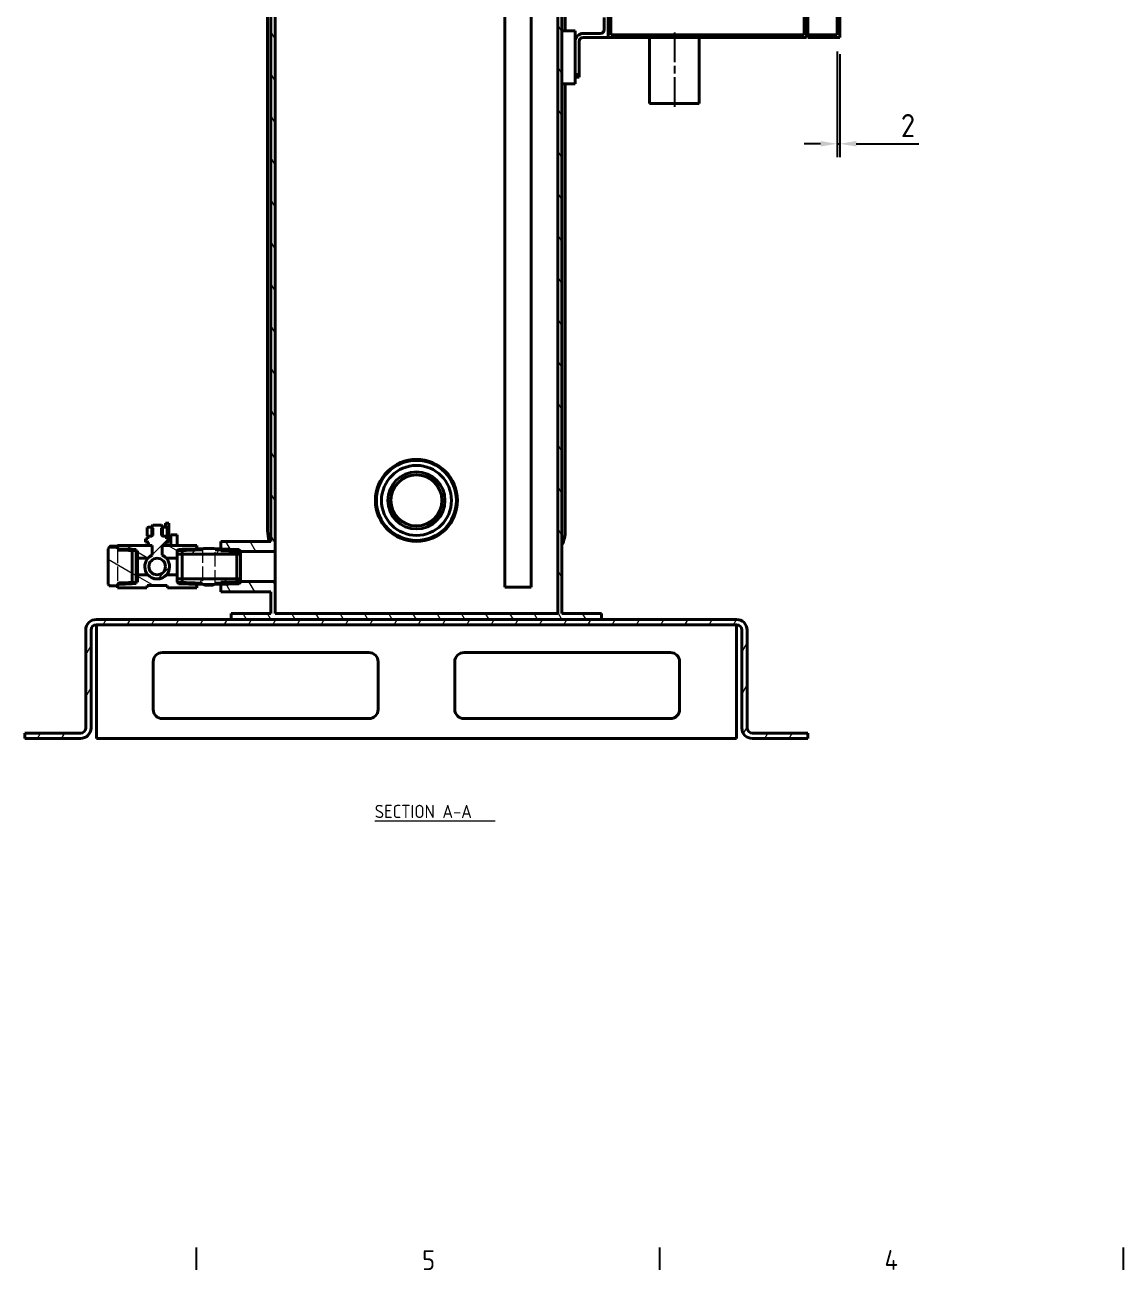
# Model space of a CAD drawing. Header units: millimetres. Extents: x 0 to 4205, y 0 to 2970.
# Drawn here: x 2324 to 3154, y 83 to 1024 of the extents above; entities that cross this region are included whole.
import ezdxf

# ---------------------------------------------------------------- set-up
doc = ezdxf.new("R2010")
doc.units = ezdxf.units.MM
doc.header["$LTSCALE"] = 5
doc.linetypes.add('CHAIN', pattern=[0.3543, 0.2362, -0.0295, 0.0591, -0.0295])
doc.linetypes.add('DASHED', pattern=[0.2067, 0.1654, -0.0413])
doc.layers.get('0').update_dxf_attribs({"color": 3, "lineweight": 25})
for name, color, linetype, lineweight in [('가려진 것(ISO)', 2, 'DASHED', 18), ('가시적인 것(ISO)', 3, 'Continuous', 40), ('가시적인 좁은 것(ISO)', 3, 'Continuous', 35), ('경계(ISO)', 7, 'Continuous', 25), ('기호(ISO)', 5, 'Continuous', 25), ('중심선(ISO)', 1, 'Continuous', 25), ('치수(ISO)', 2, 'Continuous', 25), ('해치(ISO)', 7, 'Continuous', 18)]:
    doc.layers.add(name, color=color, linetype=linetype, lineweight=lineweight)
doc.styles.add('문자 텍스트_PSTEK_POSCO', font='isocp.shx')
doc.styles.add('치수 텍스트_PSTEK_POSCO', font='isocp.shx')
doc.styles.add('텍스트 스타일512', font='isocp.shx')
doc.dimstyles.new('치수_PSTEK_POSCO', dxfattribs={"dimscale": 5, "dimtxt": 3.5, "dimasz": 2.5, "dimexe": 2, "dimexo": 2.5, "dimgap": 1, "dimtad": 1, "dimrnd": 1e-08, "dimdsep": 46, "dimtxsty": '치수 텍스트_PSTEK_POSCO', "dimcen": 0.09, "dimdle": 10, "dimclrd": 7, "dimclre": 7, "dimclrt": 2, "dimadec": 1, "dimazin": 2, "dimtfac": 1, "dimtmove": 0, "dimatfit": 3, "dimfxl": 0, "dimtolj": 1, "dimlwd": -1, "dimlwe": -1, "dimarcsym": 0})
pattern_1 = [(45, (0, 0), (-11.22532, 11.22532), [])]
pattern_2 = [(60, (0, 0), (-13.74815, 7.937505), [])]
pattern_3 = [(150.00025, (0, 0), (-7.93744, -13.74819), [])]

# ---------------------------------------------------------------- blocks, each defined once
blk = doc.blocks.new('경계 Default Border')
at = {"layer": '경계(ISO)'}
for p, q in [((490.58, 20), (490.58, 16.6)), ((560.67, 20), (560.67, 16.6)), ((630.75, 20), (630.75, 16.6))]:
    blk.add_line(p, q, dxfattribs=at)
at = {"layer": '경계(ISO)', "color": 2, "char_height": 3, "attachment_point": 7, "style": '문자 텍스트_PSTEK_POSCO'}
for s, insert in [('5', (524.77, 16.57)), ('4', (594.68, 16.6))]:
    blk.add_mtext(s, dxfattribs=dict(at, insert=insert))
blk = doc.blocks.new('*D47')
at = {"layer": 'Defpoints', "color": 0}
for p in [(2937.52, 1016.76), (2939.52, 1014.76), (2939.52, 934.38)]:
    blk.add_point(p, dxfattribs=at)
at = {"layer": '치수(ISO)', "color": 7}
for p, q in [((2937.52, 1004.26), (2937.52, 924.38)), ((2939.52, 1002.26), (2939.52, 924.38)), ((2925.02, 934.38), (2912.52, 934.38)), ((2937.52, 934.38), (2939.52, 934.38)), ((2952.02, 934.38), (2999.24, 934.38))]:
    blk.add_line(p, q, dxfattribs=at)
for points in [[(2925.02, 936.47), (2925.02, 932.3), (2937.52, 934.38)], [(2952.02, 936.47), (2952.02, 932.3), (2939.52, 934.38)]]:
    blk.add_solid(points, dxfattribs=at)
at = {"layer": '치수(ISO)', "color": 2, "insert": (2985.75, 948.14), "char_height": 17.5, "attachment_point": 4, "style": '치수 텍스트_PSTEK_POSCO'}
blk.add_mtext('\\A1;2', dxfattribs=at)

msp = doc.modelspace()

# ---------------------------------------------------------------- hatches: boundary and pattern name
at = {"layer": '해치(ISO)'}
h = msp.add_hatch(dxfattribs=at)
h.set_pattern_fill('ANSI31', color=256, scale=127, angle=75.000175, style=0)
h.set_pattern_definition([(120.0002, (0, 0), (-13.74813, -7.93754), [])])
h.paths.add_polyline_path([(2509.516, 633.762), (2471.516, 633.762), (2471.516, 628.164), (2471.516, 628.047), (2471.516, 627.001), (2471.516, 626.595), (2483.756, 626.213), (2483.756, 626.078), (2486.516, 626.078), (2512.716, 626.078), (2512.716, 1434.762), (2511.516, 1434.762), (2499.016, 1434.762), (2499.016, 1428.762), (2509.516, 1428.762)])
h.paths.add_polyline_path([(2751.016, 1422.262), (2751.016, 1428.762), (2759.516, 1428.762), (2759.516, 1434.762), (2749.016, 1434.762), (2749.016, 1428.762), (2747.839, 1428.762), (2747.839, 1422.262)])
h.paths.add_polyline_path([(2509.516, 579.262), (2479.516, 579.262), (2479.516, 574.762), (2759.516, 574.762), (2759.516, 579.262), (2729.516, 579.262), (2729.516, 1428.762), (2738.016, 1428.762), (2738.016, 1422.262), (2741.192, 1422.262), (2741.192, 1428.762), (2740.016, 1428.762), (2740.016, 1434.762), (2727.516, 1434.762), (2726.316, 1434.762), (2726.316, 579.262), (2512.716, 579.262), (2512.716, 603.447), (2486.516, 603.447), (2483.756, 603.447), (2483.756, 603.312), (2471.516, 602.929), (2471.516, 602.523), (2471.516, 601.477), (2471.516, 601.36), (2471.516, 595.762), (2509.516, 595.762)])
h.paths.add_polyline_path([(2479.516, 1434.762), (2479.516, 1428.762), (2490.016, 1428.762), (2490.016, 1434.762)])
h = msp.add_hatch(dxfattribs=at)
h.set_pattern_fill('ANSI31', color=256, scale=127, style=0)
h.set_pattern_definition(pattern_1)
h.paths.add_polyline_path([(2834.516, 1434.762), (2832.016, 1434.762), (2828.766, 1434.762), (2828.766, 1433.762), (2827.974, 1433.762), (2827.974, 1428.762), (2831.016, 1428.762), (2831.016, 1432.762), (2832.516, 1432.762), (2832.516, 1397.762), (2912.516, 1397.762), (2912.516, 1372.762), (2930.516, 1372.762), (2930.516, 1384.762), (2928.516, 1384.762), (2928.516, 1374.762), (2914.516, 1374.762), (2914.516, 1399.762), (2834.516, 1399.762)])
h.paths.add_polyline_path([(2770.266, 1434.762), (2767.016, 1434.762), (2764.516, 1434.762), (2764.516, 1014.762), (2914.516, 1014.762), (2914.516, 1039.762), (2928.516, 1039.762), (2928.516, 1029.762), (2930.516, 1029.762), (2930.516, 1041.762), (2912.516, 1041.762), (2912.516, 1016.762), (2766.516, 1016.762), (2766.516, 1044.762), (2776.516, 1044.762), (2776.516, 1348.141), (2774.516, 1348.141), (2774.516, 1047.062), (2766.516, 1047.062), (2766.516, 1367.462), (2774.516, 1367.462), (2774.516, 1351.383), (2776.516, 1351.383), (2776.516, 1369.762), (2766.516, 1369.762), (2766.516, 1432.762), (2768.016, 1432.762), (2768.016, 1428.762), (2771.057, 1428.762), (2771.057, 1433.762), (2770.266, 1433.762)])
h.paths.add_polyline_path([(2779.516, 1434.762), (2776.766, 1434.762), (2776.766, 1433.762), (2775.974, 1433.762), (2775.974, 1428.762), (2779.016, 1428.762), (2779.016, 1432.762), (2779.516, 1432.762)])
h.paths.add_polyline_path([(2822.266, 1434.762), (2819.516, 1434.762), (2819.516, 1432.762), (2820.016, 1432.762), (2820.016, 1428.762), (2823.057, 1428.762), (2823.057, 1433.762), (2822.266, 1433.762)])
h.paths.add_polyline_path([(2923.516, 1014.762), (2923.516, 1016.762), (2915.516, 1016.762), (2915.516, 1014.762)])
h.paths.add_polyline_path([(2959.516, 1186.762), (2939.516, 1186.762), (2939.516, 1197.262), (2937.516, 1197.262), (2937.516, 1187.262), (2937.516, 1016.762), (2931.516, 1016.762), (2931.516, 1014.762), (2939.516, 1014.762), (2939.516, 1027.762), (2939.516, 1147.762), (2939.516, 1184.762), (2957.516, 1184.762), (2957.516, 1174.762), (2959.516, 1174.762)])
h.paths.add_polyline_path([(2915.516, 1397.762), (2937.516, 1397.762), (2937.516, 1337.262), (2937.516, 1327.262), (2939.516, 1327.262), (2939.516, 1337.762), (2959.516, 1337.762), (2959.516, 1349.762), (2957.516, 1349.762), (2957.516, 1339.762), (2939.516, 1339.762), (2939.516, 1399.762), (2915.516, 1399.762)])
h.paths.add_polyline_path([(2940.516, 1157.262), (2968.516, 1157.262), (2968.516, 1213.262), (2966.516, 1213.262), (2966.516, 1212.762), (2966.516, 1199.262), (2966.516, 1159.262), (2940.516, 1159.262)])
h.paths.add_polyline_path([(2968.516, 1367.262), (2940.516, 1367.262), (2940.516, 1365.262), (2966.516, 1365.262), (2966.516, 1325.262), (2966.516, 1311.762), (2966.516, 1311.262), (2968.516, 1311.262)])
h = msp.add_hatch(dxfattribs=at)
h.set_pattern_fill('ANSI31', color=256, scale=127, style=0)
h.set_pattern_definition(pattern_1)
edge = h.paths.add_edge_path()
edge.add_ellipse((2423.516, 614.762), major_axis=(-3.75, 8.592), ratio=1, start_angle=0, end_angle=24.611507)
edge.add_ellipse((2423.516, 614.762), major_axis=(-6.988, 6.25), ratio=1, start_angle=0, end_angle=83.62063)
edge.add_ellipse((2423.516, 614.762), major_axis=(-6.988, -6.25), ratio=1, start_angle=0, end_angle=96.37937)
edge.add_ellipse((2423.516, 614.762), major_axis=(6.988, -6.25), ratio=1, start_angle=0, end_angle=83.62063)
edge.add_ellipse((2423.516, 614.762), major_axis=(6.988, 6.25), ratio=1, start_angle=0, end_angle=24.611507)
edge.add_line((2427.266, 623.354), (2427.266, 630.762))
edge.add_line((2427.266, 630.762), (2429.916, 630.762))
edge.add_line((2429.916, 630.762), (2430.016, 630.862))
edge.add_line((2430.016, 630.862), (2430.016, 631.862))
edge.add_line((2430.016, 631.862), (2429.916, 631.962))
edge.add_line((2429.916, 631.962), (2430.016, 632.062))
edge.add_line((2430.016, 632.062), (2430.016, 633.062))
edge.add_line((2430.016, 633.062), (2429.916, 633.162))
edge.add_line((2429.916, 633.162), (2432.316, 633.162))
edge.add_line((2432.316, 633.162), (2432.316, 635.662))
edge.add_line((2432.316, 635.662), (2430.516, 635.662))
edge.add_line((2430.516, 635.662), (2430.516, 637.662))
edge.add_line((2430.516, 637.662), (2430.016, 637.662))
edge.add_line((2430.016, 637.662), (2427.516, 637.662))
edge.add_line((2427.516, 637.662), (2427.516, 644.462))
edge.add_line((2427.516, 644.462), (2427.516, 645.295))
edge.add_line((2427.516, 645.295), (2426.749, 646.062))
edge.add_line((2426.749, 646.062), (2420.283, 646.062))
edge.add_line((2420.283, 646.062), (2419.516, 645.295))
edge.add_line((2419.516, 645.295), (2419.516, 644.462))
edge.add_line((2419.516, 644.462), (2419.516, 637.662))
edge.add_line((2419.516, 637.662), (2417.016, 637.662))
edge.add_line((2417.016, 637.662), (2416.516, 637.662))
edge.add_line((2416.516, 637.662), (2416.516, 635.662))
edge.add_line((2416.516, 635.662), (2414.716, 635.662))
edge.add_line((2414.716, 635.662), (2414.716, 633.162))
edge.add_line((2414.716, 633.162), (2417.116, 633.162))
edge.add_line((2417.116, 633.162), (2417.016, 633.062))
edge.add_line((2417.016, 633.062), (2417.016, 632.062))
edge.add_line((2417.016, 632.062), (2417.116, 631.962))
edge.add_line((2417.116, 631.962), (2417.016, 631.862))
edge.add_line((2417.016, 631.862), (2417.016, 630.862))
edge.add_line((2417.016, 630.862), (2417.116, 630.762))
edge.add_line((2417.116, 630.762), (2419.766, 630.762))
edge.add_line((2419.766, 630.762), (2419.766, 623.354))
edge = h.paths.add_edge_path(flags=0)
edge.add_ellipse((2423.516, 614.762), major_axis=(-6.25, 0), ratio=1, start_angle=0, end_angle=360)
h = msp.add_hatch(dxfattribs=at)
h.set_pattern_fill('ANSI31', color=256, scale=127, angle=90.00021, style=0)
h.set_pattern_definition([(135.0002, (0, 0), (-11.22528, -11.22536), [])])
h.paths.add_polyline_path([(2420.192, 643.786), (2419.516, 644.462), (2417.016, 644.462), (2416.01, 644.193), (2416.01, 637.932), (2417.016, 637.662), (2419.516, 637.662), (2420.192, 638.339)])
h.paths.add_polyline_path([(2427.516, 644.462), (2426.839, 643.786), (2426.839, 638.339), (2427.516, 637.662), (2430.016, 637.662), (2431.021, 637.932), (2431.021, 644.193), (2430.016, 644.462)])
h = msp.add_hatch(dxfattribs=at)
h.set_pattern_fill('ANSI31', color=256, scale=127, angle=105.000246, style=0)
h.set_pattern_definition(pattern_3)
edge = h.paths.add_edge_path()
edge.add_line((2452.316, 627.08), (2453.397, 628.16))
edge.add_line((2453.397, 628.16), (2453.516, 628.279))
edge.add_line((2453.516, 628.279), (2453.516, 630.762))
edge.add_line((2453.516, 630.762), (2429.916, 630.762))
edge.add_line((2429.916, 630.762), (2427.266, 630.762))
edge.add_line((2427.266, 630.762), (2427.266, 623.354))
edge.add_ellipse((2423.516, 614.762), major_axis=(3.75, 8.592), ratio=1, start_angle=335.388493, end_angle=360, ccw=False)
edge.add_line((2430.503, 621.012), (2438.516, 621.012))
edge.add_line((2438.516, 621.012), (2438.516, 624.016))
edge.add_line((2438.516, 624.016), (2438.516, 626.533))
edge.add_line((2438.516, 626.533), (2438.516, 626.533))
edge.add_line((2438.516, 626.533), (2438.516, 626.649))
edge.add_line((2438.516, 626.649), (2438.632, 626.652))
edge.add_line((2438.632, 626.652), (2442.316, 626.768))
edge.add_line((2442.316, 626.768), (2447.711, 626.936))
edge.add_line((2447.711, 626.936), (2447.721, 626.936))
edge.add_line((2447.721, 626.936), (2452.316, 627.08))
edge = h.paths.add_edge_path()
edge.add_line((2414.016, 630.762), (2408.516, 630.762))
edge.add_line((2408.516, 630.762), (2393.516, 630.762))
edge.add_line((2393.516, 630.762), (2393.516, 629.316))
edge.add_line((2393.516, 629.316), (2393.516, 628.279))
edge.add_line((2393.516, 628.279), (2393.677, 628.118))
edge.add_line((2393.677, 628.118), (2394.715, 627.08))
edge.add_line((2394.715, 627.08), (2404.715, 626.768))
edge.add_line((2404.715, 626.768), (2407.516, 626.68))
edge.add_line((2407.516, 626.68), (2408.516, 626.649))
edge.add_line((2408.516, 626.649), (2408.516, 621.012))
edge.add_line((2408.516, 621.012), (2416.528, 621.012))
edge.add_ellipse((2423.516, 614.762), major_axis=(-6.988, 6.25), ratio=1, start_angle=335.388493, end_angle=360, ccw=False)
edge.add_line((2419.766, 623.354), (2419.766, 630.762))
edge.add_line((2419.766, 630.762), (2417.116, 630.762))
edge.add_line((2417.116, 630.762), (2414.016, 630.762))
edge = h.paths.add_edge_path()
edge.add_line((2438.516, 598.762), (2453.516, 598.762))
edge.add_line((2453.516, 598.762), (2453.516, 601.245))
edge.add_line((2453.516, 601.245), (2453.397, 601.364))
edge.add_line((2453.397, 601.364), (2452.316, 602.444))
edge.add_line((2452.316, 602.444), (2447.721, 602.588))
edge.add_line((2447.721, 602.588), (2447.711, 602.588))
edge.add_line((2447.711, 602.588), (2442.316, 602.757))
edge.add_line((2442.316, 602.757), (2438.632, 602.872))
edge.add_line((2438.632, 602.872), (2438.516, 602.875))
edge.add_line((2438.516, 602.875), (2438.516, 602.991))
edge.add_line((2438.516, 602.991), (2438.516, 602.992))
edge.add_line((2438.516, 602.992), (2438.516, 605.508))
edge.add_line((2438.516, 605.508), (2438.516, 608.512))
edge.add_line((2438.516, 608.512), (2430.503, 608.512))
edge.add_ellipse((2423.516, 614.762), major_axis=(6.988, -6.25), ratio=1, start_angle=263.62063, end_angle=360, ccw=False)
edge.add_line((2416.528, 608.512), (2408.516, 608.512))
edge.add_line((2408.516, 608.512), (2408.516, 602.875))
edge.add_line((2408.516, 602.875), (2407.516, 602.844))
edge.add_line((2407.516, 602.844), (2404.715, 602.757))
edge.add_line((2404.715, 602.757), (2394.715, 602.444))
edge.add_line((2394.715, 602.444), (2393.677, 601.406))
edge.add_line((2393.677, 601.406), (2393.516, 601.245))
edge.add_line((2393.516, 601.245), (2393.516, 600.208))
edge.add_line((2393.516, 600.208), (2393.516, 598.762))
edge.add_line((2393.516, 598.762), (2408.516, 598.762))
edge.add_line((2408.516, 598.762), (2415.587, 598.762))
edge.add_line((2415.587, 598.762), (2416.016, 600.362))
edge.add_line((2416.016, 600.362), (2431.016, 600.362))
edge.add_line((2431.016, 600.362), (2431.444, 598.762))
edge.add_line((2431.444, 598.762), (2438.516, 598.762))
h = msp.add_hatch(dxfattribs=at)
h.set_pattern_fill('ANSI31', color=256, scale=127, angle=105.000246, style=0)
h.set_pattern_definition(pattern_3)
h.paths.add_polyline_path([(2407.516, 627.686), (2404.715, 627.773), (2393.677, 628.118), (2393.516, 628.123), (2393.516, 628.279), (2393.516, 629.316), (2387.124, 629.316), (2386.516, 628.262), (2386.516, 601.262), (2387.124, 600.208), (2393.516, 600.208), (2393.516, 601.245), (2393.516, 601.401), (2393.677, 601.406), (2404.715, 601.751), (2407.516, 601.838), (2407.516, 602.844), (2407.516, 626.68)])
h = msp.add_hatch(dxfattribs=at)
h.set_pattern_fill('ANSI31', color=256, scale=127, angle=14.999978, style=0)
h.set_pattern_definition(pattern_2)
h.paths.add_polyline_path([(2485.354, 627.731), (2477.321, 627.982), (2477.321, 627.866), (2477.321, 626.821), (2477.311, 626.821), (2477.311, 627.866), (2477.311, 627.983), (2471.516, 628.164), (2466.516, 628.32), (2465.516, 628.32), (2465.516, 628.298), (2459.516, 628.298), (2459.516, 628.32), (2458.516, 628.32), (2453.397, 628.16), (2447.721, 627.983), (2447.721, 626.936), (2447.721, 626.821), (2447.711, 626.821), (2447.711, 626.936), (2447.711, 627.982), (2442.316, 627.814), (2439.678, 627.731), (2438.632, 626.652), (2438.516, 626.533), (2438.516, 626.533), (2438.516, 624.016), (2486.516, 624.016), (2486.516, 626.078), (2486.516, 626.533)])
h.paths.add_polyline_path([(2477.321, 601.542), (2485.354, 601.793), (2486.516, 602.991), (2486.516, 603.447), (2486.516, 605.508), (2438.516, 605.508), (2438.516, 602.992), (2438.516, 602.991), (2438.632, 602.872), (2439.678, 601.793), (2442.316, 601.71), (2447.711, 601.542), (2447.711, 602.588), (2447.711, 602.704), (2447.721, 602.704), (2447.721, 602.588), (2447.721, 601.541), (2453.397, 601.364), (2458.516, 601.204), (2459.516, 601.204), (2459.516, 601.226), (2465.516, 601.226), (2465.516, 601.204), (2466.516, 601.204), (2471.516, 601.36), (2477.311, 601.541), (2477.311, 601.658), (2477.311, 602.704), (2477.321, 602.704), (2477.321, 601.658)])
h = msp.add_hatch(dxfattribs=at)
h.set_pattern_fill('ANSI31', color=256, scale=127, angle=14.999978, style=0)
h.set_pattern_definition(pattern_2)
edge = h.paths.add_edge_path()
edge.add_ellipse((2873.516, 492.762), major_axis=(-8, 0), ratio=1, start_angle=0, end_angle=90)
edge.add_line((2873.516, 484.762), (2915.516, 484.762))
edge.add_line((2915.516, 484.762), (2915.516, 488.762))
edge.add_line((2915.516, 488.762), (2873.516, 488.762))
edge.add_ellipse((2873.516, 492.762), major_axis=(0, -4), ratio=1, start_angle=270, end_angle=360, ccw=False)
edge.add_line((2869.516, 492.762), (2869.516, 566.762))
edge.add_ellipse((2861.516, 566.762), major_axis=(8, 0), ratio=1, start_angle=0, end_angle=90)
edge.add_line((2861.516, 574.762), (2759.516, 574.762))
edge.add_line((2759.516, 574.762), (2479.516, 574.762))
edge.add_line((2479.516, 574.762), (2377.516, 574.762))
edge.add_ellipse((2377.516, 566.762), major_axis=(0, 8), ratio=1, start_angle=0, end_angle=90)
edge.add_line((2369.516, 566.762), (2369.516, 492.762))
edge.add_ellipse((2365.516, 492.762), major_axis=(4, 0), ratio=1, start_angle=270, end_angle=360, ccw=False)
edge.add_line((2365.516, 488.762), (2323.516, 488.762))
edge.add_line((2323.516, 488.762), (2323.516, 484.762))
edge.add_line((2323.516, 484.762), (2365.516, 484.762))
edge.add_ellipse((2365.516, 492.762), major_axis=(0, -8), ratio=1, start_angle=0, end_angle=90)
edge.add_line((2373.516, 492.762), (2373.516, 566.762))
edge.add_ellipse((2377.516, 566.762), major_axis=(-4, 0), ratio=1, start_angle=270, end_angle=360, ccw=False)
edge.add_line((2377.516, 570.762), (2861.516, 570.762))
edge.add_ellipse((2861.516, 566.762), major_axis=(0, 4), ratio=1, start_angle=270, end_angle=360, ccw=False)
edge.add_line((2865.516, 566.762), (2865.516, 492.762))

# ---------------------------------------------------------------- linework, layer by layer
at = {"layer": '가려진 것(ISO)', "ltscale": 12.927903}
msp.add_line((2393.516, 628.123), (2393.516, 601.401), dxfattribs=at)
at = {"layer": '가려진 것(ISO)', "ltscale": 13.094491}
for p, q in [((2457.721, 628.295), (2457.721, 601.229)), ((2467.311, 601.229), (2467.311, 628.295))]:
    msp.add_line(p, q, dxfattribs=at)
at = {"layer": '가시적인 것(ISO)'}
for p, q in [((2512.716, 626.078), (2512.716, 1434.762)), ((2726.316, 1434.762), (2726.316, 579.262)), ((2764.516, 1434.762), (2764.516, 1014.762)), ((2509.516, 1428.762), (2509.516, 633.762)), ((2729.516, 579.262), (2729.516, 1428.762)), ((2732.016, 1019.762), (2732.016, 1287.728)), ((2507.016, 1261.262), (2507.016, 641.796)), ((2937.516, 1197.262), (2937.516, 1016.762)), ((2939.516, 1014.762), (2939.516, 1184.762)), ((2686.316, 599.262), (2686.316, 1099.262)), ((2706.316, 599.262), (2706.316, 1099.262)), ((2766.516, 1016.762), (2766.516, 1044.762)), ((2912.516, 1041.762), (2912.516, 1016.762)), ((2914.516, 1014.762), (2914.516, 1039.762)), ((2915.516, 1016.762), (2915.516, 1039.762)), ((2761.516, 1020.762), (2761.516, 1029.762)), ((2729.516, 1019.762), (2739.516, 1019.762)), ((2739.516, 1011.762), (2739.516, 1019.762)), ((2758.516, 1017.762), (2745.516, 1017.762)), ((2912.516, 1016.762), (2766.516, 1016.762)), ((2923.516, 1016.762), (2915.516, 1016.762)), ((2915.516, 1016.762), (2915.516, 1014.762)), ((2923.516, 1014.762), (2923.516, 1016.762)), ((2923.516, 1016.762), (2931.516, 1016.762)), ((2937.516, 1016.762), (2931.516, 1016.762)), ((2931.516, 1016.762), (2931.516, 1014.762)), ((2739.516, 986.762), (2739.516, 1011.762)), ((2742.516, 1011.762), (2742.516, 986.762)), ((2764.516, 1014.762), (2745.516, 1014.762)), ((2764.516, 1014.762), (2914.516, 1014.762)), ((2795.766, 1014.762), (2795.766, 964.762)), ((2833.266, 1014.762), (2833.266, 964.762)), ((2915.516, 1014.762), (2923.516, 1014.762)), ((2931.516, 1014.762), (2923.516, 1014.762)), ((2931.516, 1014.762), (2939.516, 1014.762)), ((2729.516, 979.762), (2739.516, 979.762)), ((2732.016, 641.796), (2732.016, 979.762)), ((2742.516, 986.762), (2739.516, 986.762)), ((2739.516, 986.762), (2739.516, 984.762)), ((2739.516, 984.762), (2742.516, 984.762)), ((2739.516, 979.762), (2739.516, 984.762)), ((2742.516, 984.762), (2742.516, 986.762)), ((2795.766, 964.762), (2833.266, 964.762)), ((2417.016, 644.462), (2416.01, 644.193)), ((2416.01, 644.193), (2416.01, 637.932)), ((2419.516, 644.462), (2417.016, 644.462)), ((2420.283, 646.062), (2419.516, 645.295)), ((2419.516, 645.295), (2419.516, 637.662)), ((2420.192, 643.786), (2419.516, 644.462)), ((2420.192, 638.339), (2420.192, 643.786)), ((2426.749, 646.062), (2420.283, 646.062)), ((2427.516, 645.295), (2426.749, 646.062)), ((2427.516, 644.462), (2426.839, 643.786)), ((2426.839, 643.786), (2426.839, 638.339)), ((2427.516, 637.662), (2427.516, 645.295)), ((2430.016, 644.462), (2427.516, 644.462)), ((2432.316, 647.662), (2429.816, 647.662)), ((2429.816, 644.662), (2429.816, 647.662)), ((2429.816, 644.462), (2429.816, 644.662)), ((2431.021, 644.193), (2430.016, 644.462)), ((2431.021, 644.193), (2431.021, 637.932)), ((2432.316, 647.662), (2432.316, 644.662)), ((2432.316, 635.662), (2432.316, 644.662)), ((2408.516, 630.762), (2393.516, 630.762)), ((2393.516, 630.762), (2393.516, 628.279)), ((2414.016, 630.762), (2408.516, 630.762)), ((2419.766, 630.762), (2414.016, 630.762)), ((2416.516, 635.662), (2414.716, 635.662)), ((2414.716, 635.662), (2414.716, 633.162)), ((2414.716, 633.162), (2417.116, 633.162)), ((2416.01, 637.932), (2417.016, 637.662)), ((2419.516, 637.662), (2416.516, 637.662)), ((2416.516, 637.662), (2416.516, 635.662)), ((2417.016, 637.662), (2419.516, 637.662)), ((2417.116, 633.162), (2417.016, 633.062)), ((2417.016, 633.062), (2417.016, 632.062)), ((2417.016, 632.062), (2417.116, 631.962)), ((2417.116, 631.962), (2417.016, 631.862)), ((2417.016, 631.862), (2417.016, 630.862)), ((2417.016, 630.862), (2417.116, 630.762)), ((2417.116, 630.762), (2419.766, 630.762)), ((2419.516, 637.662), (2420.192, 638.339)), ((2419.766, 623.354), (2419.766, 630.762)), ((2419.766, 630.762), (2419.766, 623.354)), ((2426.839, 638.339), (2427.516, 637.662)), ((2453.516, 630.762), (2427.266, 630.762)), ((2427.266, 630.762), (2427.266, 623.354)), ((2427.266, 623.354), (2427.266, 630.762)), ((2427.266, 630.762), (2429.916, 630.762)), ((2430.516, 637.662), (2427.516, 637.662)), ((2427.516, 637.662), (2430.016, 637.662)), ((2430.016, 633.062), (2429.916, 633.162)), ((2429.916, 633.162), (2432.316, 633.162)), ((2429.916, 631.962), (2430.016, 632.062)), ((2430.016, 631.862), (2429.916, 631.962)), ((2429.916, 630.762), (2430.016, 630.862)), ((2430.016, 637.662), (2431.021, 637.932)), ((2430.016, 632.062), (2430.016, 633.062)), ((2430.016, 630.862), (2430.016, 631.862)), ((2430.516, 635.662), (2430.516, 637.662)), ((2432.316, 635.662), (2430.516, 635.662)), ((2432.316, 633.162), (2432.316, 635.662)), ((2438.516, 638.762), (2433.716, 638.762)), ((2433.716, 630.762), (2433.716, 638.762)), ((2438.516, 630.762), (2438.516, 638.762)), ((2453.516, 628.279), (2453.516, 630.762)), ((2509.516, 633.762), (2471.516, 633.762)), ((2471.516, 633.762), (2471.516, 626.595)), ((2387.124, 629.316), (2386.516, 628.262)), ((2386.516, 628.262), (2386.516, 601.262)), ((2393.516, 629.316), (2387.124, 629.316)), ((2393.516, 630.196), (2387.722, 630.196)), ((2393.516, 628.123), (2393.516, 629.316)), ((2393.516, 628.279), (2394.715, 627.08)), ((2407.516, 627.686), (2393.516, 628.123)), ((2394.715, 627.08), (2408.516, 626.649)), ((2404.715, 627.93), (2404.715, 601.594)), ((2407.516, 601.838), (2407.516, 627.686)), ((2408.516, 626.649), (2408.516, 621.012)), ((2439.678, 627.731), (2438.516, 626.533)), ((2438.516, 626.649), (2452.316, 627.08)), ((2438.516, 621.012), (2438.516, 626.649)), ((2438.516, 626.533), (2438.516, 624.016)), ((2438.516, 624.016), (2486.516, 624.016)), ((2447.711, 627.982), (2439.678, 627.731)), ((2442.316, 601.594), (2442.316, 627.93)), ((2447.711, 626.821), (2447.711, 627.982)), ((2447.721, 626.821), (2447.711, 626.821)), ((2458.516, 628.32), (2447.721, 627.983)), ((2447.721, 627.983), (2447.721, 626.821)), ((2452.316, 627.08), (2453.516, 628.279)), ((2453.516, 628.279), (2453.516, 628.164)), ((2459.516, 628.32), (2458.516, 628.32)), ((2459.516, 628.298), (2459.516, 628.32)), ((2465.516, 628.298), (2459.516, 628.298)), ((2466.516, 628.32), (2465.516, 628.32)), ((2465.516, 628.32), (2465.516, 628.298)), ((2477.311, 627.983), (2466.516, 628.32)), ((2471.516, 626.595), (2483.756, 626.213)), ((2477.311, 626.821), (2477.311, 627.983)), ((2477.321, 626.821), (2477.311, 626.821)), ((2485.354, 627.731), (2477.321, 627.982)), ((2477.321, 627.982), (2477.321, 626.821)), ((2483.756, 627.665), (2483.756, 601.859)), ((2483.756, 626.213), (2483.756, 626.078)), ((2483.756, 626.078), (2512.716, 626.078)), ((2486.516, 626.533), (2485.354, 627.731)), ((2486.516, 624.016), (2486.516, 626.533)), ((2486.516, 624.016), (2486.516, 605.508)), ((2512.716, 626.078), (2512.716, 603.447)), ((2408.516, 621.012), (2416.528, 621.012)), ((2408.516, 608.512), (2408.516, 621.012)), ((2430.503, 621.012), (2438.516, 621.012)), ((2438.516, 621.012), (2438.516, 608.512)), ((2408.516, 602.875), (2394.715, 602.444)), ((2416.528, 608.512), (2408.516, 608.512)), ((2408.516, 608.512), (2408.516, 602.875)), ((2438.516, 608.512), (2430.503, 608.512)), ((2438.516, 602.875), (2438.516, 608.512)), ((2486.516, 605.508), (2438.516, 605.508)), ((2438.516, 605.508), (2438.516, 602.991)), ((2438.516, 602.991), (2439.678, 601.793)), ((2452.316, 602.444), (2438.516, 602.875)), ((2447.711, 601.542), (2447.711, 602.704)), ((2447.711, 602.704), (2447.721, 602.704)), ((2447.721, 602.704), (2447.721, 601.541)), ((2483.756, 603.312), (2471.516, 602.929)), ((2471.516, 602.929), (2471.516, 595.762)), ((2477.311, 601.541), (2477.311, 602.704)), ((2477.311, 602.704), (2477.321, 602.704)), ((2477.321, 602.704), (2477.321, 601.542)), ((2512.716, 603.447), (2483.756, 603.447)), ((2483.756, 603.447), (2483.756, 603.312)), ((2485.354, 601.793), (2486.516, 602.991)), ((2486.516, 602.991), (2486.516, 605.508)), ((2512.716, 579.262), (2512.716, 603.447)), ((2386.516, 601.262), (2387.124, 600.208)), ((2387.124, 600.208), (2393.516, 600.208)), ((2394.715, 602.444), (2393.516, 601.245)), ((2393.516, 601.401), (2407.516, 601.838)), ((2393.516, 600.208), (2393.516, 601.401)), ((2393.516, 601.245), (2393.516, 598.762)), ((2393.516, 598.762), (2408.516, 598.762)), ((2408.516, 598.762), (2415.587, 598.762)), ((2415.587, 598.762), (2416.016, 600.362)), ((2416.016, 600.362), (2431.016, 600.362)), ((2431.016, 600.362), (2431.444, 598.762)), ((2431.444, 598.762), (2438.516, 598.762)), ((2438.516, 598.762), (2453.516, 598.762)), ((2439.678, 601.793), (2447.711, 601.542)), ((2447.721, 601.541), (2458.516, 601.204)), ((2453.516, 601.245), (2452.316, 602.444)), ((2453.516, 601.36), (2453.516, 601.245)), ((2453.516, 598.762), (2453.516, 601.245)), ((2458.516, 601.204), (2459.516, 601.204)), ((2459.516, 601.204), (2459.516, 601.226)), ((2459.516, 601.226), (2465.516, 601.226)), ((2459.722, 600.728), (2465.31, 600.728)), ((2465.516, 601.226), (2465.516, 601.204)), ((2465.516, 601.204), (2466.516, 601.204)), ((2466.516, 601.204), (2477.311, 601.541)), ((2471.516, 595.762), (2509.516, 595.762)), ((2477.321, 601.542), (2485.354, 601.793)), ((2509.516, 595.762), (2509.516, 579.262)), ((2686.316, 599.262), (2690.316, 599.262)), ((2702.316, 599.262), (2690.316, 599.262)), ((2702.316, 599.262), (2706.316, 599.262)), ((2861.516, 574.762), (2377.516, 574.762)), ((2509.516, 579.262), (2479.516, 579.262)), ((2479.516, 579.262), (2479.516, 574.762)), ((2479.516, 574.762), (2759.516, 574.762)), ((2726.316, 579.262), (2512.716, 579.262)), ((2759.516, 579.262), (2729.516, 579.262)), ((2759.516, 574.762), (2759.516, 579.262)), ((2369.516, 566.762), (2369.516, 492.762)), ((2373.516, 492.762), (2373.516, 566.762)), ((2377.516, 570.762), (2861.516, 570.762)), ((2377.516, 566.762), (2377.516, 570.762)), ((2377.516, 484.762), (2377.516, 566.762)), ((2861.516, 566.762), (2861.516, 570.762)), ((2861.516, 484.762), (2861.516, 566.762)), ((2865.516, 566.762), (2865.516, 492.762)), ((2869.516, 492.762), (2869.516, 566.762)), ((2427.516, 549.762), (2583.516, 549.762)), ((2655.516, 549.762), (2811.516, 549.762)), ((2420.516, 506.762), (2420.516, 542.762)), ((2590.516, 542.762), (2590.516, 506.762)), ((2648.516, 506.762), (2648.516, 542.762)), ((2818.516, 542.762), (2818.516, 506.762)), ((2583.516, 499.762), (2427.516, 499.762)), ((2811.516, 499.762), (2655.516, 499.762)), ((2365.516, 488.762), (2323.516, 488.762)), ((2323.516, 488.762), (2323.516, 484.762)), ((2323.516, 484.762), (2365.516, 484.762)), ((2377.516, 484.762), (2861.516, 484.762)), ((2915.516, 488.762), (2873.516, 488.762)), ((2873.516, 484.762), (2915.516, 484.762)), ((2915.516, 484.762), (2915.516, 488.762))]:
    msp.add_line(p, q, dxfattribs=at)
for centre, radius in [((2619.516, 664.762), 31), ((2619.516, 664.762), 30.25), ((2619.516, 664.762), 26.45), ((2619.516, 664.762), 21.59), ((2619.516, 664.762), 19.28), ((2423.516, 614.762), 6.25)]:
    msp.add_circle(centre, radius, dxfattribs=at)
for centre, radius, start, end in [((2745.516, 1011.762), 6, 90, 180), ((2758.516, 1020.762), 3, 270, 0), ((2745.516, 1011.762), 3, 90, 180), ((2532.016, 641.796), 25, 180, 198.745343), ((2707.016, 641.796), 25, 334.158067, 0), ((2423.516, 614.762), 9.375, 113.578178, 66.421822), ((2423.516, 614.762), 9.375, 113.578178, 138.189685), ((2423.516, 614.762), 9.375, 41.810315, 66.421822), ((2423.516, 614.762), 9.375, 221.810315, 318.189685), ((2377.516, 566.762), 8, 90, 180), ((2861.516, 566.762), 8, 0, 90), ((2377.516, 566.762), 4, 90, 180), ((2861.516, 566.762), 4, 0, 90), ((2427.516, 542.762), 7, 90, 180), ((2583.516, 542.762), 7, 0, 90), ((2655.516, 542.762), 7, 90, 180), ((2811.516, 542.762), 7, 0, 90), ((2427.516, 506.762), 7, 180, 270), ((2583.516, 506.762), 7, 270, 0), ((2655.516, 506.762), 7, 180, 270), ((2811.516, 506.762), 7, 270, 0), ((2365.516, 492.762), 4, 270, 0), ((2365.516, 492.762), 8, 270, 0), ((2873.516, 492.762), 8, 180, 270), ((2873.516, 492.762), 4, 180, 270)]:
    msp.add_arc(centre, radius, start, end, dxfattribs=at)
for points, weights in [([(2387.124, 629.316), (2387.37, 629.741), (2387.722, 630.196)], [1.08675587889, 1.09680467396, 1.10017793758]), ([(2459.722, 600.728), (2458.717, 600.983), (2458.551, 601.204)], [1.00007075032, 1.03146331275, 1.01083102909]), ([(2466.48, 601.204), (2466.315, 600.983), (2465.31, 600.728)], [1.01083102909, 1.03146331275, 1.00007075032])]:
    msp.add_rational_spline(points, weights, degree=2, dxfattribs=at)
at = {"layer": '가시적인 좁은 것(ISO)'}
for p, q in [((2407.516, 626.523), (2393.516, 626.96)), ((2404.715, 627.93), (2394.715, 628.242)), ((2447.711, 626.82), (2438.516, 626.533)), ((2452.316, 628.242), (2442.316, 627.93)), ((2457.721, 627.133), (2447.721, 626.82)), ((2477.311, 626.82), (2467.311, 627.133)), ((2483.756, 627.665), (2471.516, 628.047)), ((2485.354, 626.569), (2477.321, 626.82)), ((2393.516, 602.564), (2407.516, 603.001)), ((2438.516, 602.992), (2447.711, 602.704)), ((2447.721, 602.704), (2457.721, 602.391)), ((2467.311, 602.391), (2477.311, 602.704)), ((2477.321, 602.704), (2485.354, 602.955)), ((2394.715, 601.282), (2404.715, 601.594)), ((2442.316, 601.594), (2452.316, 601.282)), ((2471.516, 601.477), (2483.756, 601.859))]:
    msp.add_line(p, q, dxfattribs=at)
at = {"layer": '기호(ISO)', "color": 7, "lineweight": 18}
msp.add_line((2587.994, 422.434), (2679.126, 422.434), dxfattribs=at)
at = {"layer": '중심선(ISO)', "linetype": 'CHAIN', "ltscale": 19.051651}
msp.add_line((2814.516, 1018.512), (2814.516, 961.012), dxfattribs=at)

# ---------------------------------------------------------------- block references
at = {"xscale": 5, "yscale": 5, "zscale": 5}
msp.add_blockref('경계 Default Border', (0, 0), dxfattribs=at)

# ---------------------------------------------------------------- texts
at = {"layer": '기호(ISO)', "color": 7, "insert": (2587.994, 424.589), "char_height": 10, "attachment_point": 7, "style": '텍스트 스타일512'}
msp.add_mtext('SECTION A-A ', dxfattribs=at)

# ---------------------------------------------------------------- dimensions: what is measured, and where the dimension line sits
at = {"layer": '치수(ISO)', "color": 7}
dim = msp.add_linear_dim(base=(2939.516, 934.384), p1=(2937.516, 1016.762), p2=(2939.516, 1014.762), angle=180, dimstyle='치수_PSTEK_POSCO', override={"dimdec": 2, "dimtp": 0, "dimtm": 0, "dimtdec": 2, "dimtofl": 1, "dimatfit": 1}, dxfattribs=at)
dim.commit()
dim.dimension.update_dxf_attribs({"geometry": '*D47', "text_midpoint": (2989.994, 934.384), "dimtype": 160})

doc.saveas('drawing.dxf')
